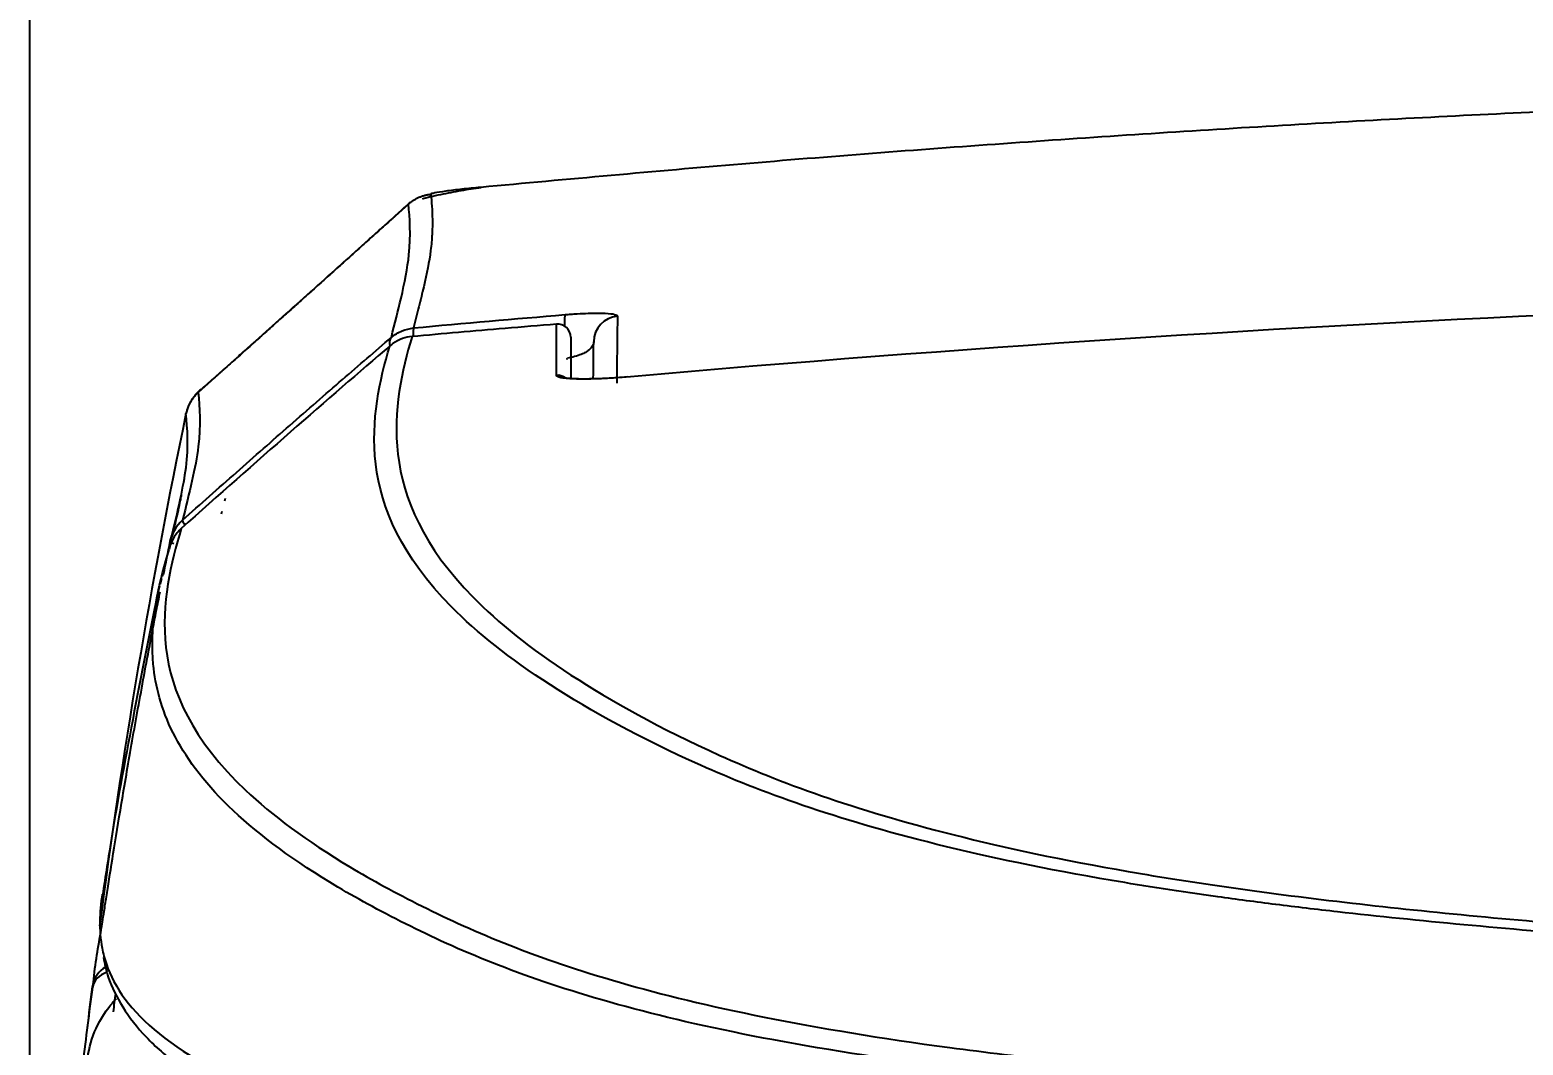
# Model space of a CAD drawing. Header units: millimetres. Extents: x 5 to 3846, y -2727 to 2747.
# Drawn here: x 2398.5 to 2513.4, y 1240.8 to 1318.9 of the extents above; entities that cross this region are included whole.
import ezdxf

# ---------------------------------------------------------------- set-up
doc = ezdxf.new("R2010")
doc.units = ezdxf.units.MM
doc.layers.add('1', color=7, linetype='Continuous')
doc.dimstyles.new('ISO-25', dxfattribs={"dimtxt": 2.5, "dimasz": 2.5, "dimexe": 1.25, "dimexo": 0.625, "dimtad": 1, "dimdsep": 46, "dimtxsty": 'Standard', "dimcen": 2.5, "dimadec": 0, "dimazin": 0, "dimtfac": 1, "dimtmove": 0, "dimatfit": 3, "dimfxl": 0, "dimarcsym": 0})

# ---------------------------------------------------------------- blocks, each defined once
blk = doc.blocks.new('*D19')
at = {"color": 3, "lineweight": -2}
for p, q in [((2398.46, 1171.22), (2398.46, 1476.72)), ((2595.62, 1383.13), (2595.62, 1476.72)), ((2579.37, 1468.59), (2414.71, 1468.59))]:
    blk.add_line(p, q, dxfattribs=at)
at = {"color": 3}
for points in [[(2414.71, 1471.3), (2414.71, 1465.89), (2398.46, 1468.59)], [(2579.37, 1471.3), (2579.37, 1465.89), (2595.62, 1468.59)]]:
    blk.add_solid(points, dxfattribs=at)
at = {"layer": 'DEFPOINTS', "color": 0}
for p in [(2398.46, 1468.59), (2595.62, 1379.06), (2398.46, 1167.16)]:
    blk.add_point(p, dxfattribs=at)
at = {"color": 3, "insert": (2497.04, 1484.84), "char_height": 19.5, "attachment_point": 5}
blk.add_mtext('197', dxfattribs=at)

msp = doc.modelspace()

# ---------------------------------------------------------------- linework, layer by layer
at = {"layer": '1', "color": 7, "linetype": 'Continuous'}
for centre, major_axis, ratio, start_param, end_param in [((2439.07, 1295.29), (1, 0), 0.997777, 0, 1.661025), ((2439.82, 1295.03), (-0.17, 1.99), 0.077848, 0.080597, 0.970167), ((2443.84, 1294.91), (2, -0.02), 0.996638, 1.669872, 3.142708), ((2427.61, 1293.77), (1.3, -1.52), 0.471672, 3.195835, 3.81506), ((2428.18, 1294.01), (-0.18, 1.99), 0.076153, 0.080343, 0.847334)]:
    msp.add_ellipse(centre, major_axis=major_axis, ratio=ratio, start_param=start_param, end_param=end_param, dxfattribs=at)
at = {"layer": '1', "color": 8, "linetype": 'Continuous'}
for centre, major_axis, ratio, start_param, end_param in [((2439.07, 1291.35), (-1, 0), 0.996949, 4.141972, 4.802533), ((2411.53, 1279.71), (-1.33, 1.49), 0.080886, 0.046969, 0.628268), ((2411.22, 1279.17), (1.96, -0.4), 0.099202, 3.138629, 3.695385), ((2405.29, 1245.13), (-1.99, 0.2), 0.996329, 5.331711, 6.245419), ((2405.27, 1245.01), (-1.98, 0.27), 0.767498, 5.274484, 6.278077)]:
    msp.add_ellipse(centre, major_axis=major_axis, ratio=ratio, start_param=start_param, end_param=end_param, dxfattribs=at)
at = {"layer": '1', "color": 7, "linetype": 'Continuous'}
for points, knots in [([(2595.62, 1314.52), (2588.77, 1314.49), (2575.09, 1314.45), (2554.62, 1314.06), (2534.21, 1313.46), (2513.86, 1312.6), (2493.59, 1311.52), (2473.38, 1310.19), (2453.24, 1308.64), (2439.84, 1307.41), (2433.15, 1306.8)], [0, 0, 0, 0, 0.126245, 0.252101, 0.377585, 0.502714, 0.627504, 0.751972, 0.876132, 1, 1, 1, 1]), ([(2433.19, 1306.77), (2432.66, 1306.7), (2431.59, 1306.54), (2430.01, 1306.23), (2428.96, 1306), (2428.66, 1305.9), (2428.66, 1305.9)], [0, 0, 0, 0, 0.309422, 0.642013, 0.996365, 1, 1, 1, 1]), ([(2433.15, 1306.8), (2432.9, 1306.78), (2432.41, 1306.73), (2431.46, 1306.63), (2430.39, 1306.5), (2429.67, 1306.38), (2429.36, 1306.31), (2429.32, 1306.29), (2429.31, 1306.27)], [0, 0, 0, 0, 0.126931, 0.251728, 0.500715, 0.751128, 0.876529, 1, 1, 1, 1]), ([(2427.59, 1305.52), (2426.21, 1304.28), (2424.25, 1302.52), (2421.55, 1300.1), (2419.52, 1298.28), (2417.41, 1296.4), (2414.71, 1293.98), (2412.73, 1292.21), (2411.41, 1291.02)], [0, 0, 0, 0, 0.255787, 0.364613, 0.500001, 0.632421, 0.75509, 1, 1, 1, 1]), ([(2438.98, 1296.28), (2437.66, 1296.17), (2436.34, 1296.06), (2432.63, 1295.75), (2430.24, 1295.54), (2427.86, 1295.32)], [0, 0, 0, 0, 0.355872, 0.355872, 1, 1, 1, 1]), ([(2427.86, 1295.32), (2427.61, 1295.3), (2427.36, 1295.25), (2426.87, 1295.07), (2426.62, 1294.94), (2426.31, 1294.73), (2426.23, 1294.66), (2426.15, 1294.59)], [0, 0, 0, 0, 0.388516, 0.388516, 0.830637, 0.830637, 1, 1, 1, 1]), ([(2441.84, 1294.93), (2441.84, 1294.88), (2441.83, 1294.78), (2441.74, 1294.57), (2441.56, 1294.34), (2441.23, 1294.12), (2440.88, 1293.94), (2440.43, 1293.79), (2440.01, 1293.7), (2439.82, 1293.66)], [0, 0, 0, 0, 0.125204, 0.250395, 0.500369, 0.635922, 0.750654, 0.887304, 1, 1, 1, 1]), ([(2426.15, 1294.59), (2423.82, 1292.62), (2421.23, 1290.38), (2415.77, 1285.6), (2412.96, 1283.12), (2410.11, 1280.57)], [0, 0, 0, 0, 0.5, 0.5, 1, 1, 1, 1]), ([(2444.41, 1292.22), (2444.15, 1292.2), (2443.37, 1292.13), (2442.1, 1292.07), (2440.85, 1292.05), (2439.96, 1292.09), (2439.61, 1292.15), (2439.57, 1292.16), (2439.57, 1292.16)], [0, 0, 0, 0, 0.093888, 0.29102, 0.50007, 0.727793, 0.949984, 1, 1, 1, 1]), ([(2411.63, 1291.27), (2411.59, 1291.25), (2411.55, 1291.21), (2411.51, 1291.18), (2411.5, 1291.17)], [0, 0, 0, 0, 0.747435, 1, 1, 1, 1]), ([(2410.11, 1283.17), (2410.09, 1283.07), (2410.03, 1282.78), (2409.9, 1282.12), (2409.69, 1281.21), (2409.51, 1280.49), (2409.41, 1280.08)], [0, 0, 0, 0, 0.17163, 0.398822, 0.681611, 1, 1, 1, 1]), ([(2410.11, 1280.57), (2409.87, 1280.36), (2409.67, 1280.1), (2409.35, 1279.56), (2409.23, 1279.25), (2409.17, 1278.95)], [0, 0, 0, 0, 0.499876, 0.499876, 1, 1, 1, 1]), ([(2403.91, 1249.49), (2403.93, 1249.6), (2403.96, 1249.8), (2404.07, 1250.46), (2404.21, 1251.36), (2404.45, 1252.91), (2404.85, 1255.44), (2405.49, 1259.33), (2406.26, 1263.87), (2407.17, 1268.89), (2407.93, 1272.93), (2408.38, 1275.2), (2408.48, 1275.69)], [0, 0, 0, 0, 0.068887, 0.137277, 0.205875, 0.275392, 0.412412, 0.550148, 0.687315, 0.824815, 0.962146, 1, 1, 1, 1]), ([(2408.42, 1276.14), (2407.71, 1272.81), (2406.4, 1266.13), (2404.96, 1258.32), (2404.23, 1253.59), (2404.06, 1252.48)], [0, 0, 0, 0, 0.451646, 0.872613, 1, 1, 1, 1]), ([(2404.03, 1252.46), (2404.03, 1252.46), (2404.03, 1252.45), (2403.81, 1251.06), (2403.75, 1249.68), (2404.02, 1248.3)], [0, 0, 0, 0, 0.004045, 0.004045, 1, 1, 1, 1]), ([(2403.31, 1245.4), (2403.39, 1246.11), (2403.55, 1247.47), (2403.79, 1248.83), (2403.91, 1249.49)], [0, 0, 0, 0, 0.516093, 1, 1, 1, 1]), ([(2404.13, 1247.59), (2404.2, 1247.08), (2404.5, 1245.8), (2405.53, 1243.72), (2407.28, 1241.46), (2409.72, 1239.31), (2412.71, 1237.31), (2416.36, 1235.46), (2419.03, 1234.26), (2420.66, 1233.68), (2420.69, 1233.67)], [0, 0, 0, 0, 0.100512, 0.252191, 0.412593, 0.568239, 0.718305, 0.861256, 0.997231, 1, 1, 1, 1]), ([(2402.85, 1239.31), (2402.96, 1240.83), (2403.47, 1242.36), (2404.7, 1243.96), (2404.9, 1244.19), (2405.11, 1244.41)], [0, 0, 0, 0, 0.854267, 0.854267, 1, 1, 1, 1]), ([(2403.29, 1245.29), (2403.3, 1245.32), (2403.3, 1245.35), (2403.3, 1245.39), (2403.3, 1245.4), (2403.31, 1245.4)], [0, 0, 0, 0, 0.55422, 0.55422, 1, 1, 1, 1])]:
    msp.add_open_spline(points, degree=3, knots=knots, dxfattribs=at)
for points, degree in [([(2427.73, 1305.66), (2419.81, 1298.5), (2411.69, 1291.31)], 2), ([(2595.64, 1298.85), (2545.25, 1298.84), (2494.87, 1296.63), (2444.67, 1292.24)], 3), ([(2440.07, 1295.29), (2440.07, 1294.31), (2440.07, 1293.26), (2440.07, 1292.14)], 3), ([(2441.81, 1292.1), (2441.82, 1293.08), (2441.83, 1294.02), (2441.84, 1294.93)], 3), ([(2411.54, 1291.2), (2410.69, 1290.43), (2410.48, 1289.41)], 2), ([(2410.47, 1289.4), (2407.76, 1276.36), (2405.54, 1263.22), (2403.82, 1250.01)], 3), ([(2409.26, 1279.58), (2409.55, 1280.75), (2409.83, 1281.86), (2410.05, 1282.9)], 3), ([(2407.89, 1271.08), (2407.79, 1273.99), (2408.48, 1276.65), (2409.17, 1278.95)], 3), ([(2408.75, 1277.04), (2408.92, 1277.88), (2409.09, 1278.73), (2409.26, 1279.58)], 3), ([(2409.29, 1279.68), (2409.26, 1279.58)], 1), ([(2402.55, 1239.44), (2402.79, 1241.39), (2403.04, 1243.34), (2403.29, 1245.29)], 3), ([(2403.24, 1245.35), (2403.11, 1244.28), (2402.99, 1243.22), (2402.86, 1242.15)], 3), ([(2405.04, 1244.82), (2404.98, 1244.35), (2404.92, 1243.88), (2404.86, 1243.41)], 3)]:
    msp.add_open_spline(points, degree=degree, dxfattribs=at)
at = {"layer": '1', "color": 8, "linetype": 'Continuous'}
for points, knots in [([(2426.27, 1295.26), (2426.53, 1296.32), (2427.13, 1298.61), (2427.85, 1302.29), (2427.69, 1304.45), (2427.59, 1305.52)], [0, 0, 0, 0, 0.237223, 0.540651, 1, 1, 1, 1]), ([(2429.31, 1306.27), (2429.34, 1305.97), (2429.39, 1305.37), (2429.44, 1304.33), (2429.42, 1303.2), (2429.28, 1301.55), (2428.9, 1299.69), (2428.39, 1297.64), (2428.12, 1296.54), (2427.98, 1295.99)], [0, 0, 0, 0, 0.125001, 0.249997, 0.374992, 0.49999, 0.749992, 0.874995, 1, 1, 1, 1]), ([(2438.98, 1292.34), (2438.98, 1292.39), (2438.98, 1292.45), (2438.98, 1292.71), (2438.98, 1292.91), (2438.98, 1293.92), (2438.98, 1294.7), (2438.98, 1295.72), (2438.98, 1296.01), (2438.98, 1296.28)], [0, 0, 0, 0, 0.03674, 0.03674, 0.183698, 0.183698, 0.771537, 0.771537, 1, 1, 1, 1]), ([(2439.64, 1297.01), (2439.79, 1297.02), (2440.11, 1297.05), (2440.72, 1297.09), (2441.73, 1297.13), (2442.82, 1297.13), (2443.41, 1297.06), (2443.64, 1296.97), (2443.66, 1296.92), (2443.67, 1296.89)], [0, 0, 0, 0, 0.060596, 0.123917, 0.248819, 0.499605, 0.748837, 0.871885, 1, 1, 1, 1]), ([(2443.67, 1296.89), (2443.66, 1296.08), (2443.64, 1294.45), (2443.62, 1292.64), (2443.61, 1291.73)], [0, 0, 0, 0, 0.497923, 1, 1, 1, 1]), ([(2410.2, 1281.2), (2410.89, 1281.82), (2412.28, 1283.05), (2414.36, 1284.89), (2416.42, 1286.71), (2419.16, 1289.11), (2422.5, 1292.02), (2425.03, 1294.19), (2426.27, 1295.26)], [0, 0, 0, 0, 0.12546, 0.250371, 0.376601, 0.501619, 0.75539, 1, 1, 1, 1]), ([(2426.27, 1295.26), (2426.54, 1295.45), (2427.05, 1295.83), (2427.68, 1295.94), (2427.98, 1295.99)], [0, 0, 0, 0, 0.519015, 1, 1, 1, 1]), ([(2427.86, 1295.32), (2427.09, 1292.72), (2426.38, 1289.66), (2427.17, 1282.88), (2428.72, 1279.18), (2434.47, 1273.34), (2436.96, 1271.33), (2443.22, 1267.27), (2446.93, 1265.2), (2456.17, 1261.04), (2461.77, 1258.97), (2473.48, 1256.02), (2477.91, 1255.07), (2488.03, 1253.32), (2493.73, 1252.5), (2500.22, 1251.76)], [0, 0, 0, 0, 0.25, 0.25, 0.5, 0.5, 0.625, 0.625, 0.75, 0.75, 0.875, 0.875, 0.9375, 0.9375, 1, 1, 1, 1]), ([(2499.08, 1251.09), (2497.47, 1251.27), (2495.87, 1251.46), (2492.8, 1251.85), (2491.31, 1252.04), (2486.98, 1252.65), (2484.28, 1253.06), (2476.64, 1254.37), (2472.18, 1255.3), (2460.37, 1258.23), (2454.71, 1260.29), (2445.4, 1264.44), (2441.67, 1266.51), (2435.35, 1270.57), (2432.85, 1272.58), (2427.05, 1278.42), (2425.48, 1282.13), (2424.67, 1288.92), (2425.38, 1291.98), (2426.15, 1294.59)], [0, 0, 0, 0, 0.015625, 0.015625, 0.03125, 0.03125, 0.0625, 0.0625, 0.125, 0.125, 0.25, 0.25, 0.375, 0.375, 0.5, 0.5, 0.75, 0.75, 1, 1, 1, 1]), ([(2444.67, 1292.24), (2443.77, 1292.16), (2442.9, 1292.1), (2441.42, 1292.05), (2440.81, 1292.05), (2439.39, 1292.1), (2438.98, 1292.2), (2438.98, 1292.34)], [0, 0, 0, 0, 0.25, 0.25, 0.5, 0.5, 1, 1, 1, 1]), ([(2411.41, 1291.02), (2411.51, 1289.89), (2411.61, 1288.51), (2411.22, 1285.23), (2410.72, 1283.32), (2410.2, 1281.2)], [0, 0, 0, 0, 0.5, 0.5, 1, 1, 1, 1]), ([(2410.05, 1282.9), (2410.23, 1283.74), (2410.38, 1284.53), (2410.68, 1286.9), (2410.58, 1288.27), (2410.47, 1289.4)], [0, 0, 0, 0, 0.309016, 0.309016, 1, 1, 1, 1]), ([(2410.11, 1280.57), (2409.31, 1277.94), (2408.53, 1274.83), (2409.32, 1268.01), (2410.96, 1264.31), (2417.09, 1258.52), (2419.73, 1256.55), (2424.76, 1253.54), (2426.61, 1252.54), (2430.67, 1250.51), (2432.88, 1249.5), (2437.88, 1247.54), (2440.67, 1246.58), (2447.11, 1244.73), (2450.77, 1243.83), (2459.16, 1242.16), (2463.88, 1241.37), (2474.63, 1239.94), (2480.73, 1239.28), (2487.43, 1238.68)], [0, 0, 0, 0, 0.25, 0.25, 0.5, 0.5, 0.625, 0.625, 0.6875, 0.6875, 0.75, 0.75, 0.8125, 0.8125, 0.875, 0.875, 0.9375, 0.9375, 1, 1, 1, 1]), ([(2486.69, 1237.31), (2479.94, 1237.9), (2473.89, 1238.54), (2463.05, 1239.95), (2458.29, 1240.72), (2445.75, 1243.18), (2439.57, 1245.02), (2432, 1247.96), (2429.77, 1248.97), (2425.7, 1250.99), (2423.84, 1251.99), (2418.81, 1254.98), (2416.17, 1256.94), (2412.07, 1260.79), (2410.62, 1262.68), (2408.69, 1266.34), (2408.18, 1268.11), (2407.94, 1270.24), (2407.91, 1270.67), (2407.89, 1271.08)], [0, 0, 0, 0, 0.079976, 0.079976, 0.159952, 0.159952, 0.319903, 0.319903, 0.399879, 0.399879, 0.479855, 0.479855, 0.639806, 0.639806, 0.799758, 0.799758, 0.959709, 0.959709, 1, 1, 1, 1]), ([(2500.22, 1251.76), (2506.38, 1251.05), (2513.03, 1250.43), (2527.3, 1249.3), (2534.94, 1248.81), (2551.23, 1247.95), (2559.67, 1247.61), (2577.25, 1247.12), (2586.43, 1246.97), (2595.64, 1246.97)], [0, 0, 0, 0, 0.25, 0.25, 0.5, 0.5, 0.75, 0.75, 1, 1, 1, 1]), ([(2595.64, 1246.32), (2586.33, 1246.32), (2577.04, 1246.46), (2559.25, 1246.95), (2550.71, 1247.29), (2534.23, 1248.14), (2526.49, 1248.64), (2512.05, 1249.76), (2505.31, 1250.39), (2499.08, 1251.09)], [0, 0, 0, 0, 0.25, 0.25, 0.5, 0.5, 0.75, 0.75, 1, 1, 1, 1]), ([(2404.02, 1248.3), (2404.09, 1247.89), (2404.2, 1247.48), (2405.57, 1243.48), (2409.39, 1239.93), (2420.38, 1235.53), (2422.88, 1234.66), (2428.52, 1232.92), (2431.67, 1232.06), (2439.13, 1230.37), (2443.47, 1229.54), (2453.87, 1227.92), (2459.88, 1227.15), (2470.52, 1226.06), (2474.35, 1225.7), (2482.61, 1225.02), (2487.03, 1224.7), (2500.87, 1223.78), (2510.95, 1223.25), (2527.42, 1222.55), (2533.19, 1222.34), (2544.99, 1221.97), (2551.01, 1221.81), (2569.5, 1221.42), (2582.53, 1221.27), (2595.64, 1221.27)], [0, 0, 0, 0, 0.037, 0.037, 0.358, 0.358, 0.43825, 0.43825, 0.5185, 0.5185, 0.59875, 0.59875, 0.679, 0.679, 0.719125, 0.719125, 0.75925, 0.75925, 0.8395, 0.8395, 0.879625, 0.879625, 0.91975, 0.91975, 1, 1, 1, 1])]:
    msp.add_open_spline(points, degree=3, knots=knots, dxfattribs=at)
at = {"layer": '1', "color": 7, "linetype": 'Continuous'}
for points, weights in [([(2427.59, 1305.52), (2428.33, 1306.18), (2429.31, 1306.27)], [0.999998628203, 0.95000210686, 1]), ([(2411.41, 1291.02), (2410.67, 1290.36), (2410.47, 1289.4)], [1, 0.949830621918, 0.999990335646])]:
    msp.add_rational_spline(points, weights, degree=2, dxfattribs=at)
at = {"layer": '1', "color": 8, "linetype": 'Continuous'}
for points in [[(2427.98, 1295.99), (2431.87, 1296.35), (2435.75, 1296.69), (2439.64, 1297.01)], [(2439.81, 1293.56), (2439.81, 1293.59), (2439.81, 1293.63), (2439.82, 1293.66)], [(2413.48, 1282.88), (2413.46, 1282.81), (2413.44, 1282.74), (2413.43, 1282.68)], [(2410.2, 1281.2), (2409.72, 1280.78), (2409.39, 1280.2), (2409.26, 1279.58)], [(2413.22, 1281.88), (2413.2, 1281.81), (2413.18, 1281.74), (2413.17, 1281.67)], [(2408.5, 1276.3), (2408.53, 1276.44), (2408.57, 1276.58), (2408.61, 1276.72)], [(2408.66, 1276.89), (2408.67, 1276.94), (2408.68, 1276.99), (2408.7, 1277.03)]]:
    msp.add_open_spline(points, degree=3, dxfattribs=at)

# ---------------------------------------------------------------- dimensions: what is measured, and where the dimension line sits
dim = msp.add_linear_dim(base=(2398.46, 1468.59), p1=(2595.62, 1379.06), p2=(2398.46, 1167.16), dimstyle='ISO-25', override={"dimscale": 6.5, "dimtxt": 3, "dimgap": 1, "dimdec": 0, "dimclrd": 3, "dimclre": 3, "dimclrt": 3, "dimtdec": 0})
dim.commit()
dim.dimension.update_dxf_attribs({"geometry": '*D19', "text_midpoint": (2497.04, 1484.84)})

doc.saveas('drawing.dxf')
